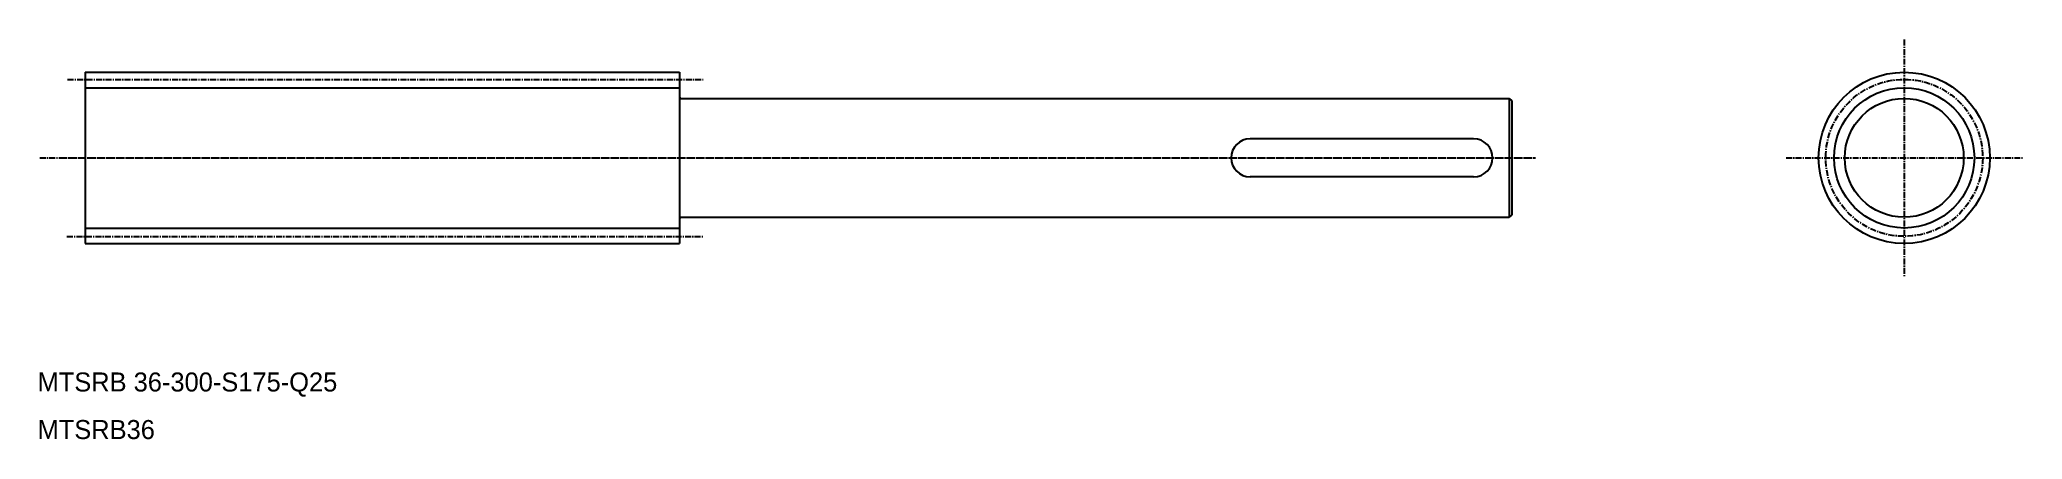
# Model space of a CAD drawing. Extents: x 10 to 427, y 10 to 94.
import ezdxf

# ---------------------------------------------------------------- set-up
doc = ezdxf.new("R2010")
doc.units = 0
doc.linetypes.add('CENTER', pattern=[2, 1.25, -0.25, 0.25, -0.25])
doc.layers.get('0').update_dxf_attribs({"linetype": 'CONTINUOUS'})
doc.layers.add('CENTER', color=1, linetype='CENTER')

msp = doc.modelspace()

# ---------------------------------------------------------------- linework, layer by layer
at = {"color": 7, "linetype": 'CONTINUOUS'}
for p, q in [((20, 87.12), (145, 87.12)), ((20, 87.12), (20, 51.12)), ((145, 87.12), (145, 51.12)), ((145.3, 81.62), (319.5, 81.62)), ((319.5, 81.62), (319.5, 56.62)), ((319.5, 81.62), (320, 81.12)), ((320, 81.12), (320, 57.12)), ((20, 78.12), (20, 78.12)), ((312, 73.12), (265, 73.12)), ((312, 65.12), (265, 65.12)), ((145.3, 56.62), (319.5, 56.62)), ((320, 57.12), (319.5, 56.62)), ((20, 51.12), (145, 51.12))]:
    msp.add_line(p, q, dxfattribs=at)
at = {"color": 3, "linetype": 'CONTINUOUS'}
for p, q in [((20, 83.87), (145, 83.87)), ((20, 54.37), (145, 54.37))]:
    msp.add_line(p, q, dxfattribs=at)
at = {"color": 7, "linetype": 'CONTINUOUS'}
for radius in [18, 12.5]:
    msp.add_circle((402.55, 69.12), radius, dxfattribs=at)
at = {"color": 3, "linetype": 'CONTINUOUS'}
msp.add_circle((402.55, 69.12), 14.75, dxfattribs=at)
at = {"color": 7, "linetype": 'CONTINUOUS'}
for centre, radius, start, end in [((145.3, 81.92), 0.3, 180, 270), ((265, 69.12), 4, 90, 270), ((312, 69.12), 4, 270, 90), ((145.3, 56.32), 0.3, 90, 180)]:
    msp.add_arc(centre, radius, start, end, dxfattribs=at)
at = {"layer": 'CENTER', "color": 1, "linetype": 'CENTER'}
for p, q in [((402.55, 93.97), (402.55, 44.28)), ((16.31, 85.62), (150, 85.62)), ((10.46, 69.12), (325, 69.12)), ((15, 69.12), (325, 69.12)), ((377.71, 69.12), (427.39, 69.12)), ((16.18, 52.62), (150, 52.62))]:
    msp.add_line(p, q, dxfattribs=at)
msp.add_circle((402.55, 69.12), 16.5, dxfattribs=at)

# ---------------------------------------------------------------- texts
at = {"color": 7, "linetype": 'CONTINUOUS'}
for s, p in [('MTSRB 36-300-S175-Q25', (10, 20)), ('MTSRB36', (10, 10))]:
    msp.add_text(s, height=4, dxfattribs=at).set_placement(p)

doc.saveas('drawing.dxf')
